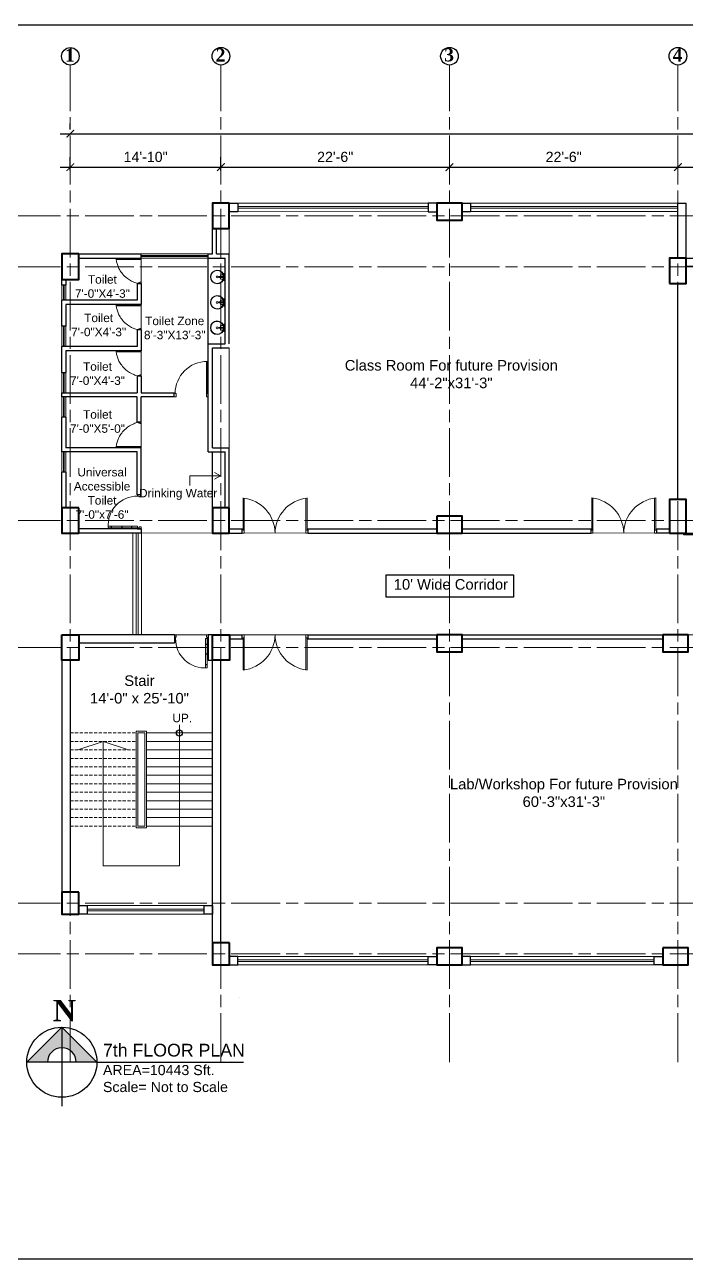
# Model space of a CAD drawing. Header units: inches. Extents: x -12 to 20935469, y -1604 to 24729220.
# Drawn here: x 20916800 to 20917582, y 24707850 to 24709308 of the extents above; entities that cross this region are included whole.
import ezdxf

# ---------------------------------------------------------------- set-up
doc = ezdxf.new("R2010")
doc.units = ezdxf.units.IN
doc.header["$LTSCALE"] = 0.03
doc.header["$MEASUREMENT"] = 0
doc.header["$PDMODE"] = 32
doc.header["$PDSIZE"] = 15
doc.linetypes.add('ACAD_ISO08W100', pattern=[36, 24, -3, 6, -3])
doc.linetypes.add('DASHED2', pattern=[0.375, 0.25, -0.125])
for name, color, linetype, lineweight in [('column', 1, 'Continuous', 40), ('Dim Line', 252, 'Continuous', 13), ('Door', 7, 'Continuous', 18), ('Gas', 21, 'Continuous', 5), ('Glass Line', 252, 'Continuous', 9), ('Grid Line', 252, 'Continuous', 18), ('Hatch', 253, 'Continuous', 15), ('Low Wall', 7, 'Continuous', 30), ('Main Wall', 7, 'Continuous', 30), ('RAIL', 23, 'Continuous', 13), ('STAIR', 46, 'Continuous', 15), ('TOILET FIXTURE', 142, 'Continuous', 5), ('wind.', 150, 'Continuous', 20)]:
    doc.layers.add(name, color=color, linetype=linetype, lineweight=lineweight)
doc.layers.add('TEXT', color=7, linetype='Continuous')
doc.styles.add('2', font='swisscl.ttf')
doc.styles.add('RomanS', font='arial.ttf', dxfattribs={"height": 12})
doc.styles.get("Standard").update_dxf_attribs({"font": 'timesbd.ttf'})
doc.dimstyles.new('Aec_Arch_I', dxfattribs={"dimscale": 96, "dimtxt": 12, "dimasz": 0.09375, "dimexe": 0.125, "dimexo": 0.125, "dimgap": 0.0625, "dimtad": 1, "dimdec": 0, "dimzin": 3, "dimdsep": 46, "dimlunit": 4, "dimtxsty": 'RomanS', "dimblk1": 'ARCHTICK', "dimblk2": 'ARCHTICK', "dimsah": 1, "dimcen": 0.09375, "dimdle": 0.125, "dimadec": 0, "dimazin": 0, "dimtfac": 0.75, "dimtdec": 0, "dimtmove": 2, "dimatfit": 3, "dimldrblk": 'ARCHTICK', "dimfxl": 1, "dimfrac": 1, "dimtolj": 1, "dimtzin": 0, "dimarcsym": 0})

# ---------------------------------------------------------------- blocks, each defined once
blk = doc.blocks.new('_ArchTick')
at = {"color": 0, "linetype": 'ByBlock', "lineweight": 35, "const_width": 0.15}
blk.add_lwpolyline([(-0.5, -0.5), (0.5, 0.5)], dxfattribs=at)
blk = doc.blocks.new('*D14')
at = {"layer": 'Defpoints', "color": 0, "transparency": 16777216}
for p in [(20831126.3, 24724578.2), (20830948.3, 24724562.3), (20831126.3, 24724562.3)]:
    blk.add_point(p, dxfattribs=at)
at = {"layer": 'Dim Line', "color": 0, "lineweight": -2, "transparency": 16777216}
for p, q in [((20830948.3, 24724574.3), (20830948.3, 24724590.2)), ((20831126.3, 24724574.3), (20831126.3, 24724590.2)), ((20830936.3, 24724578.2), (20831138.3, 24724578.2))]:
    blk.add_line(p, q, dxfattribs=at)
at = {"layer": 'Dim Line', "color": 0, "lineweight": -2, "transparency": 16777216, "xscale": 9, "yscale": 9, "zscale": 9, "rotation": 180}
blk.add_blockref('_ArchTick', (20830948.3, 24724578.2), dxfattribs=at)
at = {"layer": 'Dim Line', "color": 0, "lineweight": -2, "transparency": 16777216, "xscale": 9, "yscale": 9, "zscale": 9}
blk.add_blockref('_ArchTick', (20831126.3, 24724578.2), dxfattribs=at)
at = {"layer": 'Dim Line', "color": 0, "transparency": 16777216, "insert": (20831037.3, 24724590.3), "char_height": 12, "attachment_point": 5, "style": 'RomanS'}
blk.add_mtext('\\A1;14\'-10"', dxfattribs=at)
blk = doc.blocks.new('*D7')
at = {"layer": 'Defpoints', "color": 0, "transparency": 16777216}
for p in [(20831396.3, 24724578.2), (20831396.3, 24724578.2), (20831126.3, 24724562.3)]:
    blk.add_point(p, dxfattribs=at)
at = {"layer": 'Dim Line', "color": 0, "lineweight": -2, "transparency": 16777216}
for p, q in [((20831126.3, 24724574.3), (20831126.3, 24724590.2)), ((20831114.3, 24724578.2), (20831408.3, 24724578.2))]:
    blk.add_line(p, q, dxfattribs=at)
at = {"layer": 'Dim Line', "color": 0, "lineweight": -2, "transparency": 16777216, "xscale": 9, "yscale": 9, "zscale": 9, "rotation": 180}
blk.add_blockref('_ArchTick', (20831126.3, 24724578.2), dxfattribs=at)
at = {"layer": 'Dim Line', "color": 0, "lineweight": -2, "transparency": 16777216, "xscale": 9, "yscale": 9, "zscale": 9}
blk.add_blockref('_ArchTick', (20831396.3, 24724578.2), dxfattribs=at)
at = {"layer": 'Dim Line', "color": 0, "transparency": 16777216, "insert": (20831261.3, 24724590.3), "char_height": 12, "attachment_point": 5, "style": 'RomanS'}
blk.add_mtext('\\A1;22\'-6"', dxfattribs=at)
blk = doc.blocks.new('*D8')
at = {"layer": 'Defpoints', "color": 0, "transparency": 16777216}
for p in [(20831396.3, 24724578.2), (20831666.3, 24724578.2), (20831666.3, 24724578.2)]:
    blk.add_point(p, dxfattribs=at)
at = {"layer": 'Dim Line', "color": 0, "lineweight": -2, "transparency": 16777216}
blk.add_line((20831384.3, 24724578.2), (20831678.3, 24724578.2), dxfattribs=at)
at = {"layer": 'Dim Line', "color": 0, "lineweight": -2, "transparency": 16777216, "xscale": 9, "yscale": 9, "zscale": 9, "rotation": 180}
blk.add_blockref('_ArchTick', (20831396.3, 24724578.2), dxfattribs=at)
at = {"layer": 'Dim Line', "color": 0, "lineweight": -2, "transparency": 16777216, "xscale": 9, "yscale": 9, "zscale": 9}
blk.add_blockref('_ArchTick', (20831666.3, 24724578.2), dxfattribs=at)
at = {"layer": 'Dim Line', "color": 0, "transparency": 16777216, "insert": (20831531.3, 24724590.3), "char_height": 12, "attachment_point": 5, "style": 'RomanS'}
blk.add_mtext('\\A1;22\'-6"', dxfattribs=at)
blk = doc.blocks.new('*D9')
at = {"layer": 'Defpoints', "color": 0, "transparency": 16777216}
for p in [(20831666.3, 24724578.2), (20831844.3, 24724578.2), (20831844.3, 24724578.2)]:
    blk.add_point(p, dxfattribs=at)
at = {"layer": 'Dim Line', "color": 0, "lineweight": -2, "transparency": 16777216}
blk.add_line((20831654.3, 24724578.2), (20831856.3, 24724578.2), dxfattribs=at)
at = {"layer": 'Dim Line', "color": 0, "lineweight": -2, "transparency": 16777216, "xscale": 9, "yscale": 9, "zscale": 9, "rotation": 180}
blk.add_blockref('_ArchTick', (20831666.3, 24724578.2), dxfattribs=at)
at = {"layer": 'Dim Line', "color": 0, "lineweight": -2, "transparency": 16777216, "xscale": 9, "yscale": 9, "zscale": 9}
blk.add_blockref('_ArchTick', (20831844.3, 24724578.2), dxfattribs=at)
at = {"layer": 'Dim Line', "color": 0, "transparency": 16777216, "insert": (20831755.3, 24724590.3), "char_height": 12, "attachment_point": 5, "style": 'RomanS'}
blk.add_mtext('\\A1;14\'-10"', dxfattribs=at)
blk = doc.blocks.new('*D13')
at = {"layer": 'Defpoints', "color": 0, "transparency": 16777216}
for p in [(20830948.3, 24724610.7), (20832951.8, 24724617.8), (20832951.8, 24724610.7)]:
    blk.add_point(p, dxfattribs=at)
at = {"layer": 'Dim Line', "color": 0, "lineweight": -2, "transparency": 16777216}
for p, q in [((20830948.3, 24724622.7), (20830948.3, 24724629.8)), ((20832951.8, 24724622.7), (20832951.8, 24724629.8)), ((20830936.3, 24724617.8), (20832963.8, 24724617.8))]:
    blk.add_line(p, q, dxfattribs=at)
at = {"layer": 'Dim Line', "color": 0, "lineweight": -2, "transparency": 16777216, "xscale": 9, "yscale": 9, "zscale": 9, "rotation": 180}
blk.add_blockref('_ArchTick', (20830948.3, 24724617.8), dxfattribs=at)
at = {"layer": 'Dim Line', "color": 0, "lineweight": -2, "transparency": 16777216, "xscale": 9, "yscale": 9, "zscale": 9}
blk.add_blockref('_ArchTick', (20832951.8, 24724617.8), dxfattribs=at)
at = {"layer": 'Dim Line', "color": 0, "transparency": 16777216, "insert": (20831950, 24724629.9), "char_height": 12, "attachment_point": 5, "style": 'RomanS'}
blk.add_mtext('\\A1;166\'-11"', dxfattribs=at)
blk = doc.blocks.new('Door_45')
at = {"layer": 'Door'}
for p, q in [((1.5, 5), (1.5, 44)), ((1.5, 40), (2.2, 40)), ((2.2, 40), (2.2, 39.5)), ((2.2, 39.5), (2.7, 39.5)), ((2.7, 39.5), (2.7, 40)), ((2.7, 40), (3.5, 40)), ((3.5, 44), (3.5, 5)), ((1.5, 25.8), (2.2, 25.8)), ((2.2, 25.8), (2.2, 25.3)), ((2.2, 25.3), (2.7, 25.3)), ((2.7, 25.8), (3.5, 25.8)), ((2.7, 25.3), (2.7, 25.8)), ((0, 0), (0, 5)), ((0, 5), (1.5, 5)), ((1.5, 12.6), (2.2, 12.6)), ((3.5, 5), (1.5, 5)), ((1.5, 5), (1.5, 3)), ((1.5, 3), (2.5, 3)), ((2.2, 12.6), (2.2, 13.1)), ((2.2, 13.1), (2.7, 13.1)), ((2.5, 3), (2.5, 0)), ((2.7, 13.1), (2.7, 12.6)), ((2.7, 12.6), (3.5, 12.6)), ((42.5, 3), (42.5, 0)), ((43.5, 3), (42.5, 3)), ((45, 5), (43.5, 5)), ((43.5, 5), (43.5, 3)), ((45, 0), (45, 5)), ((2.5, 0), (0, 0)), ((42.5, 0), (45, 0))]:
    blk.add_line(p, q, dxfattribs=at)
blk.add_arc((4.7, 5.3), 38.8, 359.6233, 94.6685, dxfattribs=at)
blk = doc.blocks.new('sssss-flat-876')
at = {"layer": 'Door', "linetype": 'Continuous', "ltscale": 3}
blk.add_line((3666.5, 84027.2), (3666.5, 84055.7), dxfattribs=at)
at = {"layer": 'Door', "linetype": 'Continuous', "ltscale": 3, "extrusion": (-7.21527e-09, -3.35624e-18, 1), "elevation": 0}
for points in [[(3666.5, 84057.2), (3666.5, 84055.7), (3668.4, 84055.7), (3668.4, 84056.5), (3670.2, 84056.5), (3670.2, 84057.2)], [(3668.4, 84055.7), (3696.2, 84055.7), (3696.2, 84056.5), (3668.4, 84056.5)]]:
    blk.add_lwpolyline(points, close=True, dxfattribs=at)
at = {"layer": 'Door', "linetype": 'Continuous', "ltscale": 3, "flags": 128}
blk.add_lwpolyline([(3670.2, 84027.2, 0.04096), (3675.5, 84028.9, 0.082496), (3684.9, 84034.8, 0.052187), (3689.7, 84040, 0.043988), (3692.9, 84045, 0.036571), (3694.8, 84049.6, 0.034751), (3695.9, 84054.2, 0.011435), (3696.2, 84055.7)], format="xyb", dxfattribs=at)
at = {"layer": 'Door', "linetype": 'Continuous', "ltscale": 3}
blk.add_lwpolyline([(3666.5, 84027.2), (3666.5, 84028.7), (3668.4, 84028.7), (3668.4, 84027.9), (3670.2, 84027.9), (3670.2, 84027.2)], close=True, dxfattribs=at)
blk = doc.blocks.new('7-flat-72')
at = {"layer": 'Glass Line', "color": 8, "ltscale": 20}
for p, q in [((-64478.7, 376960.5), (-64480.3, 376960.5)), ((-64480.3, 376959.5), (-64480.3, 376960.5)), ((-64480.3, 376959.5), (-64480.3, 376960.5)), ((-64478.7, 376959.5), (-64480.3, 376959.5)), ((-64480.3, 376959.1), (-64480.3, 376959.4)), ((-64478.7, 376959.4), (-64480.3, 376959.4)), ((-64478.7, 376959.1), (-64480.3, 376959.1)), ((-64480.2, 376959.4), (-64480.2, 376959.5)), ((-64480.1, 376959.5), (-64480.1, 376960.5)), ((-64479.9, 376959.5), (-64479.9, 376960.5)), ((-64479.5, 376959.5), (-64479.5, 376960.5)), ((-64479.1, 376959.5), (-64479.1, 376960.5)), ((-64478.9, 376959.5), (-64478.9, 376960.5)), ((-64478.9, 376959.4), (-64478.9, 376959.5)), ((-64478.8, 376959.5), (-64478.8, 376960.5)), ((-64478.7, 376959.5), (-64478.7, 376960.5)), ((-64478.7, 376959.1), (-64478.7, 376959.4)), ((-64475.1, 376959.4), (-64476.9, 376959.4)), ((-64476.9, 376959.1), (-64476.9, 376959.4)), ((-64475.1, 376959.1), (-64476.9, 376959.1)), ((-64476.6, 376959.4), (-64476.6, 376966.6)), ((-64475.5, 376966.6), (-64476.6, 376966.6)), ((-64475.5, 376959.4), (-64475.5, 376966.6)), ((-64475.1, 376959.1), (-64475.1, 376959.4)), ((-64473.3, 376960.5), (-64471.7, 376960.5)), ((-64473.3, 376959.5), (-64473.3, 376960.5)), ((-64473.3, 376959.5), (-64473.3, 376960.5)), ((-64473.3, 376959.5), (-64471.7, 376959.5)), ((-64473.3, 376959.1), (-64473.3, 376959.4)), ((-64473.3, 376959.4), (-64471.7, 376959.4)), ((-64473.3, 376959.1), (-64471.7, 376959.1)), ((-64473.1, 376959.5), (-64473.1, 376960.5)), ((-64473.1, 376959.4), (-64473.1, 376959.5)), ((-64472.9, 376959.5), (-64472.9, 376960.5)), ((-64472.5, 376959.5), (-64472.5, 376960.5)), ((-64472.1, 376959.5), (-64472.1, 376960.5)), ((-64471.9, 376959.5), (-64471.9, 376960.5)), ((-64471.9, 376959.4), (-64471.9, 376959.5)), ((-64471.8, 376959.5), (-64471.8, 376960.5)), ((-64471.7, 376959.5), (-64471.7, 376960.5)), ((-64471.7, 376959.1), (-64471.7, 376959.4))]:
    blk.add_line(p, q, dxfattribs=at)
blk.add_circle((-64476, 376968.4, 0), 1.08, dxfattribs=at)
for radius, start, end in [(8.1, 273.8334, 266.1883), (7.55, 274.115, 265.9068)]:
    blk.add_arc((-64476, 376968.4, 0), radius, start, end, dxfattribs=at)
blk = doc.blocks.new('SFSFSFS-flat-72')
at = {"layer": 'TOILET FIXTURE', "ltscale": 0.2}
blk.add_lwpolyline([(-3918.5, -3608.1), (-3918.5, -3602.7), (-3923.9, -3602.7), (-3923.9, -3608.1)], close=True, dxfattribs=at)
at = {"layer": 'TOILET FIXTURE', "ltscale": 20}
blk.add_blockref('7-flat-72', (60554.8, -380567.2), dxfattribs=at)
blk = doc.blocks.new('$D40')
at = {"layer": 'Door'}
for p, q in [((1, 4), (1, 42)), ((2, 0), (2, 42)), ((1, 5), (0, 5)), ((2, 0), (0, 0)), ((2, 4), (1, 4)), ((39, 4), (38, 4)), ((38, 4), (38, 0)), ((40, 0), (38, 0)), ((40, 5), (39, 5)), ((39, 5), (39, 4))]:
    blk.add_line(p, q, dxfattribs=at)
blk.add_arc((1, 4), 38, 0, 90, dxfattribs=at)
blk = doc.blocks.new('fff')
at = {"layer": 'Grid Line', "color": 252, "linetype": 'ACAD_ISO08W100', "lineweight": 9, "ltscale": 80, "true_color": 0x939598}
for p, q in [((20830948.3, 24723521.1), (20830948.3, 24724698.8)), ((20831126.3, 24723521.1), (20831126.3, 24724698.8)), ((20831396.3, 24723521.1), (20831396.3, 24724698.8)), ((20831666.3, 24723521.1), (20831666.3, 24724698.8)), ((20833096.9, 24724520.6), (20830726.1, 24724520.6)), ((20833096.9, 24724460.6), (20830726.1, 24724460.6)), ((20833096.9, 24724160.7), (20830726.1, 24724160.7)), ((20833096.9, 24724010.7), (20830726.1, 24724010.7)), ((20833096.9, 24723708.7), (20830726.1, 24723708.7)), ((20833096.9, 24723648.8), (20830726.1, 24723648.8))]:
    blk.add_line(p, q, dxfattribs=at)
at = {"layer": 'Dim Line'}
for base, p1, p2, picture, middle in [((20832951.7523, 24724617.8128), (20830948.3088, 24724610.7482), (20832951.7523, 24724610.7482), '*D13', (20831950.0306, 24724629.9397)), ((20831126.3, 24724578.2), (20830948.3, 24724562.3), (20831126.3, 24724562.3), '*D14', (20831037.3, 24724590.3)), ((20831396.3, 24724578.2), (20831126.3, 24724562.3), (20831396.3, 24724578.2), '*D7', (20831261.3, 24724590.3)), ((20831666.3, 24724578.2), (20831396.3, 24724578.2), (20831666.3, 24724578.2), '*D8', (20831531.3, 24724590.3)), ((20831844.3, 24724578.2), (20831666.3, 24724578.2), (20831844.3, 24724578.2), '*D9', (20831755.3, 24724590.3))]:
    dim = blk.add_linear_dim(base=base, p1=p1, p2=p2, dimstyle='Aec_Arch_I', dxfattribs=at)
    dim.commit()
    dim.dimension.update_dxf_attribs({"geometry": picture, "text_midpoint": middle})

msp = doc.modelspace()

# ---------------------------------------------------------------- hatches: boundary and pattern name
at = {"layer": 'Low Wall'}
h = msp.add_hatch(color=256, dxfattribs=at)
h.paths.add_polyline_path([(20916827.2, 24708082.5), (20916802.8, 24708082.5), (20916844.2, 24708124), (20916844.2, 24708099.6, 0.414214)])
h.paths.add_polyline_path([(20916844.2, 24708099.6), (20916844.2, 24708124), (20916885.6, 24708082.5), (20916861.3, 24708082.5, 0.414214)])

# ---------------------------------------------------------------- linework, layer by layer
for p, q in [((20917017.1, 24708931.4), (20917017.1, 24709032.4)), ((20917022.1, 24708737.5), (20917022.1, 24708803.5)), ((20916933.1, 24708712.7), (20916938.1, 24708712.7)), ((20917327.1, 24708197.5), (20917327.1, 24708197.5)), ((20917053.6, 24708158.5), (20917053.6, 24708158.5)), ((20916844.2, 24708124), (20916844.2, 24708030.6)), ((20916885.6, 24708082.5), (20917059, 24708082.5))]:
    msp.add_line(p, q)
for points in [[(20917579, 24708707.5), (20917658.3, 24708707.5), (20917658.3, 24708705.5), (20917579, 24708705.5)], [(20917227.4, 24708658.2), (20917378, 24708658.2), (20917378, 24708632), (20917227.4, 24708632)]]:
    msp.add_lwpolyline(points, close=True)
msp.add_lwpolyline([(20916885.6, 24708082.6), (20916802.8, 24708082.5)])
for centre, radius in [((20916983.1, 24708471.5), 3.61), ((20916844.2, 24708082.5), 41.4)]:
    msp.add_circle(centre, radius)
at = {"layer": 'column', "lineweight": 40, "ltscale": 20}
for points in [[(20917042.1, 24709097.4), (20917022.1, 24709097.4), (20917022.1, 24709067.4), (20917042.1, 24709067.4)], [(20917287.2, 24709097.4), (20917287.2, 24709077.4), (20917317.2, 24709077.4), (20917317.2, 24709097.4)], [(20916864.1, 24709037.4), (20916844.1, 24709037.4), (20916844.1, 24709007.4), (20916864.1, 24709007.4)], [(20917562.1, 24709002.5), (20917582.1, 24709002.5), (20917582.1, 24709032.5), (20917562.1, 24709032.5)], [(20917562.1, 24708707.5), (20917582.1, 24708707.5), (20917582.1, 24708747.5), (20917562.1, 24708747.5)], [(20916864.1, 24708737.5), (20916844.1, 24708737.5), (20916844.1, 24708707.5), (20916864.1, 24708707.5)], [(20917042.1, 24708737.5), (20917022.1, 24708737.5), (20917022.1, 24708707.5), (20917042.1, 24708707.5)], [(20917287.2, 24708727.5), (20917287.2, 24708707.5), (20917317.2, 24708707.5), (20917317.2, 24708727.5)], [(20916844.2, 24708587.5), (20916864.2, 24708587.5), (20916864.2, 24708557.5), (20916844.2, 24708557.5)], [(20917022.2, 24708587.5), (20917042.2, 24708587.5), (20917042.2, 24708557.5), (20917022.2, 24708557.5)], [(20917287.2, 24708587.5), (20917287.2, 24708567.5), (20917317.2, 24708567.5), (20917317.2, 24708587.5)], [(20917554.2, 24708587.5), (20917554.2, 24708567.5), (20917584.2, 24708567.5), (20917584.2, 24708587.5)], [(20916864.2, 24708283.5), (20916844.2, 24708283.5), (20916844.2, 24708257.5), (20916864.2, 24708257.5)], [(20917042.2, 24708223.5), (20917022.2, 24708223.5), (20917022.2, 24708197.5), (20917042.2, 24708197.5)], [(20917317.2, 24708197.5), (20917317.2, 24708217.5), (20917287.2, 24708217.5), (20917287.2, 24708197.5)], [(20917554.2, 24708217.5), (20917554.2, 24708197.5), (20917584.2, 24708197.5), (20917584.2, 24708217.5)]]:
    msp.add_lwpolyline(points, close=True, dxfattribs=at)
at = {"layer": 'Defpoints'}
msp.add_lwpolyline([(20916599.6, 24709308.2), (20919038.4, 24709308.2), (20919038.4, 24707849.7), (20916599.6, 24707849.7)], close=True, dxfattribs=at)
at = {"layer": 'Door'}
for p, q in [((20917058.5, 24708711.2), (20917058.5, 24708749.1)), ((20917059.8, 24708707.5), (20917059.8, 24708749)), ((20917132.6, 24708707.5), (20917132.6, 24708749)), ((20917133.9, 24708711.2), (20917133.9, 24708749.1)), ((20917470.5, 24708711.2), (20917470.5, 24708749.1)), ((20917471.8, 24708707.5), (20917471.8, 24708749.1)), ((20917544.6, 24708707.5), (20917544.6, 24708749.1)), ((20917545.9, 24708711.2), (20917545.9, 24708749.1)), ((20917058.5, 24708712.5), (20917057.2, 24708712.5)), ((20917059.8, 24708707.5), (20917057.2, 24708707.5)), ((20917059.8, 24708711.2), (20917058.5, 24708711.2)), ((20917132.6, 24708711.2), (20917133.9, 24708711.2)), ((20917132.6, 24708707.5), (20917135.2, 24708707.5)), ((20917133.9, 24708712.5), (20917135.2, 24708712.5)), ((20917470.5, 24708712.5), (20917469.2, 24708712.5)), ((20917471.8, 24708707.5), (20917469.2, 24708707.5)), ((20917471.8, 24708711.2), (20917470.5, 24708711.2)), ((20917544.6, 24708711.2), (20917545.9, 24708711.2)), ((20917544.6, 24708707.5), (20917547.2, 24708707.5)), ((20917545.9, 24708712.5), (20917547.2, 24708712.5)), ((20917059.8, 24708587.5), (20917057.2, 24708587.5)), ((20917058.5, 24708582.5), (20917057.2, 24708582.5)), ((20917058.5, 24708583.8), (20917058.5, 24708545.9)), ((20917059.8, 24708583.8), (20917058.5, 24708583.8)), ((20917059.8, 24708587.5), (20917059.8, 24708545.9)), ((20917132.6, 24708587.5), (20917132.6, 24708545.9)), ((20917132.6, 24708587.5), (20917135.2, 24708587.5)), ((20917132.6, 24708583.8), (20917133.9, 24708583.8)), ((20917133.9, 24708583.8), (20917133.9, 24708545.9)), ((20917133.9, 24708582.5), (20917135.2, 24708582.5))]:
    msp.add_line(p, q, dxfattribs=at)
for centre, start, end in [((20917053.9, 24708707), 0.5906, 83.7783), ((20917138.5, 24708707), 96.2217, 179.4094), ((20917465.9, 24708707.1), 0.5906, 83.7783), ((20917550.5, 24708707.1), 96.2217, 179.4094), ((20917053.9, 24708587.9), 276.2217, 359.4094), ((20917138.5, 24708587.9), 180.5906, 263.7783)]:
    msp.add_arc(centre, 42.3, start, end, dxfattribs=at)
at = {"layer": 'Gas', "color": 0, "lineweight": 5}
for points in [[(20916944.1, 24708473.5), (20916932.1, 24708473.5), (20916932.1, 24708359.5), (20916944.1, 24708359.5)], [(20916942.1, 24708471.5), (20916934.1, 24708471.5), (20916934.1, 24708361.5), (20916942.1, 24708361.5)]]:
    msp.add_lwpolyline(points, close=True, dxfattribs=at)
at = {"layer": 'Hatch', "lineweight": 5}
for p, q in [((20917042.1, 24709037.4), (20917042.1, 24709067.3)), ((20917042.1, 24708808.5), (20917042.1, 24708926.4))]:
    msp.add_line(p, q, dxfattribs=at)
at = {"layer": 'Low Wall', "color": 0}
msp.add_lwpolyline([(20916802.8, 24708082.5), (20916844.2, 24708124), (20916885.6, 24708082.5)], dxfattribs=at)
at = {"layer": 'Low Wall'}
msp.add_arc((20916844.2, 24708082.5), 17, 0, 180, dxfattribs=at)
at = {"layer": 'Main Wall', "lineweight": 30}
for p, q in [((20917572.1, 24709097.4), (20917582.1, 24709097.4)), ((20917572.1, 24709032.5), (20917572.1, 24709097.4)), ((20917582.1, 24709032.5), (20917582.1, 24709097.4)), ((20917022.1, 24709037.4), (20917022.1, 24709067.4)), ((20917027.1, 24709037.4), (20917027.1, 24709067.4)), ((20917572.1, 24709051.4), (20917572.1, 24709051.4)), ((20916864.1, 24709037.4), (20916938.1, 24709037.4)), ((20916938.1, 24709032.4), (20916938.1, 24709037.4)), ((20917017.1, 24709037.4), (20917022.1, 24709037.4)), ((20917017.1, 24709032.4), (20917017.1, 24709037.4)), ((20917027.1, 24709037.4), (20917042.1, 24709037.4)), ((20917042.1, 24708931.4), (20917042.1, 24709037.4)), ((20917572.1, 24709045.4), (20917572.1, 24709045.4)), ((20916864.1, 24709032.4), (20916938.1, 24709032.4)), ((20917017.1, 24709032.4), (20917037.1, 24709032.4)), ((20917037.1, 24708931.4), (20917037.1, 24709032.4)), ((20916844.1, 24709000.7), (20916844.1, 24709007.4)), ((20916933.1, 24709002.4), (20916938.1, 24709002.4)), ((20916933.1, 24709002.4), (20916933.1, 24708982.7)), ((20917572.1, 24708747.5), (20917572.1, 24709002.5)), ((20916933.1, 24708982.7), (20916844.1, 24708982.7)), ((20916844.1, 24708952.1), (20916844.1, 24708982.7)), ((20916938.1, 24708977.7), (20916849.1, 24708977.7)), ((20916933.1, 24708947.7), (20916933.1, 24708928.1)), ((20916938.1, 24708947.7), (20916933.1, 24708947.7)), ((20916933.1, 24708928.1), (20916844.1, 24708928.1)), ((20916844.1, 24708897.5), (20916844.1, 24708928.1)), ((20916938.1, 24708923.1), (20916849.1, 24708923.1)), ((20916849.1, 24708923.1), (20916849.1, 24708897.5)), ((20917017.1, 24708873.5), (20917017.1, 24708931.4)), ((20917017.1, 24708931.4), (20917037.1, 24708931.4)), ((20917022.1, 24708808.5), (20917022.1, 24708926.4)), ((20917022.1, 24708926.4), (20917042.1, 24708926.4)), ((20916844.1, 24708897.5), (20916849.1, 24708897.5)), ((20916938.1, 24708893.1), (20916933.1, 24708893.1)), ((20916844.1, 24708873.5), (20916933.1, 24708873.5)), ((20916844.1, 24708868.5), (20916844.1, 24708873.5)), ((20916977.1, 24708868.5), (20916977.1, 24708873.5)), ((20917017.1, 24708803.5), (20917017.1, 24708873.5)), ((20916933.1, 24708868.5), (20916844.1, 24708868.5)), ((20916933.1, 24708838.5), (20916933.1, 24708868.5)), ((20916938.1, 24708838.5), (20916938.1, 24708868.5)), ((20916977.1, 24708868.5), (20916938.1, 24708868.5)), ((20916849.1, 24708844.5), (20916844.1, 24708844.5)), ((20916844.1, 24708803.5), (20916844.1, 24708844.5)), ((20916849.1, 24708844.5), (20916849.1, 24708808.5)), ((20916938.1, 24708838.5), (20916933.1, 24708838.5)), ((20916933.1, 24708803.5), (20916844.1, 24708803.5)), ((20916938.1, 24708808.5), (20916849.1, 24708808.5)), ((20916933.1, 24708752.7), (20916933.1, 24708803.5)), ((20916938.1, 24708752.7), (20916938.1, 24708808.5)), ((20917017.1, 24708803.5), (20917037.1, 24708803.5)), ((20917022.1, 24708808.5), (20917042.1, 24708808.5)), ((20917037.1, 24708737.5), (20917037.1, 24708803.5)), ((20917042.1, 24708737.5), (20917042.1, 24708808.5)), ((20916844.1, 24708737.5), (20916844.1, 24708779.5)), ((20916849.1, 24708779.5), (20916844.1, 24708779.5)), ((20916849.1, 24708779.5), (20916849.1, 24708737.5)), ((20916938.1, 24708752.7), (20916933.1, 24708752.7)), ((20916938.1, 24708712.7), (20916864.1, 24708712.7)), ((20916938.1, 24708712.7), (20916938.1, 24708707.6)), ((20916938.1, 24708707.6), (20916864.1, 24708707.6)), ((20917042.2, 24708712.5), (20917057.2, 24708712.5)), ((20917042.2, 24708707.5), (20917057.2, 24708707.5)), ((20917057.2, 24708707.5), (20917057.2, 24708712.5)), ((20917135.2, 24708707.5), (20917135.2, 24708712.5)), ((20917135.2, 24708712.5), (20917287.2, 24708712.5)), ((20917135.2, 24708707.5), (20917287.2, 24708707.5)), ((20917317.2, 24708712.5), (20917469.2, 24708712.5)), ((20917317.2, 24708707.5), (20917469.2, 24708707.5)), ((20917469.2, 24708712.5), (20917469.2, 24708707.5)), ((20916977.2, 24708587.5), (20916864.2, 24708587.5)), ((20916977.2, 24708587.5), (20916977.2, 24708577.5)), ((20917022.2, 24708587.5), (20917017.2, 24708587.5)), ((20917017.2, 24708587.5), (20917017.2, 24708557.5)), ((20917032.2, 24708587.5), (20917022.2, 24708587.5)), ((20917042.2, 24708587.5), (20917057.2, 24708587.5)), ((20917057.2, 24708582.5), (20917042.2, 24708582.5)), ((20917057.2, 24708582.5), (20917057.2, 24708587.5)), ((20917135.2, 24708587.5), (20917287.2, 24708587.5)), ((20917135.2, 24708582.5), (20917135.2, 24708587.5)), ((20917287.2, 24708582.5), (20917135.2, 24708582.5)), ((20917317.2, 24708587.5), (20917554.2, 24708587.5)), ((20917554.2, 24708582.5), (20917317.2, 24708582.5)), ((20916977.2, 24708577.5), (20916864.2, 24708577.5)), ((20916844.2, 24708557.5), (20916844.2, 24708283.5)), ((20916854.2, 24708557.5), (20916854.2, 24708283.5)), ((20917017.2, 24708557.5), (20917022.2, 24708557.5)), ((20917022.2, 24708223.5), (20917022.2, 24708557.5)), ((20917032.2, 24708223.5), (20917032.2, 24708557.5))]:
    msp.add_line(p, q, dxfattribs=at)
for points in [[(20917042.1, 24709097.4), (20917052.1, 24709097.4), (20917052.1, 24709087.3), (20917042.1, 24709087.3)], [(20917287.1, 24709097.4), (20917277.1, 24709097.4), (20917277.1, 24709087.3), (20917287.1, 24709087.3)], [(20917317.1, 24709097.4), (20917327.1, 24709097.4), (20917327.1, 24709087.3), (20917317.1, 24709087.3)], [(20917582.1, 24709032.5), (20917592.1, 24709032.5), (20917592.1, 24709022.5), (20917582.1, 24709022.5)], [(20916849.1, 24709007.4), (20916849.1, 24709000.7)], [(20916849.1, 24709000.7), (20916844.1, 24709000.7)], [(20916938.1, 24709002.4), (20916938.1, 24708977.7)], [(20916849.1, 24708977.7), (20916849.1, 24708952.1)], [(20916849.1, 24708952.1), (20916844.1, 24708952.1)], [(20916938.1, 24708947.7), (20916938.1, 24708923.1)], [(20916933.1, 24708893.1), (20916933.1, 24708873.5)], [(20916938.1, 24708893.1), (20916938.1, 24708873.5)], [(20916938.1, 24708873.5), (20916977.1, 24708873.5)], [(20917042.1, 24708197.5), (20917052.1, 24708197.5), (20917052.1, 24708207.5), (20917042.1, 24708207.5)], [(20917287.1, 24708197.5), (20917277.1, 24708197.5), (20917277.1, 24708207.5), (20917287.1, 24708207.5)], [(20917317.1, 24708197.5), (20917327.1, 24708197.5), (20917327.1, 24708207.5), (20917317.1, 24708207.5)], [(20917554.2, 24708197.5), (20917544.2, 24708197.5), (20917544.2, 24708207.5), (20917554.2, 24708207.5)]]:
    msp.add_lwpolyline(points, dxfattribs=at)
msp.add_lwpolyline([(20917547.2, 24708712.5), (20917562.2, 24708712.5), (20917562.2, 24708707.5), (20917547.2, 24708707.5)], close=True, dxfattribs=at)
at = {"layer": 'Main Wall'}
for points in [[(20916864.2, 24708267.5), (20916874.2, 24708267.5), (20916874.2, 24708257.5), (20916864.2, 24708257.5)], [(20917012.2, 24708267.5), (20917022.2, 24708267.5), (20917022.2, 24708257.5), (20917012.2, 24708257.5)]]:
    msp.add_lwpolyline(points, close=True, dxfattribs=at)
at = {"layer": 'RAIL', "lineweight": 9}
for p, q in [((20916983.1, 24708481.2), (20916983.1, 24708314.5)), ((20916893.1, 24708461.5), (20916863.1, 24708451.5)), ((20916893.1, 24708314.5), (20916893.1, 24708461.5)), ((20916923.1, 24708451.5), (20916893.1, 24708461.5)), ((20917022.1, 24708451.5), (20916944.1, 24708451.5)), ((20916983.1, 24708314.5), (20916893.1, 24708314.5))]:
    msp.add_line(p, q, dxfattribs=at)
at = {"layer": 'STAIR', "color": 253, "lineweight": 5}
for p, q in [((20917031.7, 24708775.2), (20916995.4, 24708775.2)), ((20916995.4, 24708775.2), (20916995.4, 24708764)), ((20917031.7, 24708775.2), (20917024.4, 24708779.2)), ((20917031.7, 24708775.2), (20917024.4, 24708771.2))]:
    msp.add_line(p, q, dxfattribs=at)
at = {"layer": 'STAIR', "color": 32, "linetype": 'DASHED2', "lineweight": 5, "ltscale": 500}
for p, q in [((20916854.1, 24708471.5), (20916932.1, 24708471.5)), ((20916854.1, 24708461.5), (20916932.1, 24708461.5)), ((20916854.1, 24708451.5), (20916932.1, 24708451.5)), ((20916854.1, 24708441.5), (20916932.1, 24708441.5)), ((20916854.1, 24708431.5), (20916932.1, 24708431.5)), ((20916854.1, 24708421.5), (20916932.1, 24708421.5)), ((20916854.1, 24708411.5), (20916932.1, 24708411.5)), ((20916854.1, 24708401.5), (20916932.1, 24708401.5)), ((20916854.1, 24708391.5), (20916932.1, 24708391.5)), ((20916854.1, 24708381.5), (20916932.1, 24708381.5)), ((20916854.1, 24708371.5), (20916932.1, 24708371.5)), ((20916854.1, 24708361.5), (20916932.1, 24708361.5))]:
    msp.add_line(p, q, dxfattribs=at)
at = {"layer": 'STAIR', "color": 32, "lineweight": 5}
for p, q in [((20916944.1, 24708471.5), (20917022.1, 24708471.5)), ((20916944.1, 24708461.5), (20917022.1, 24708461.5)), ((20916962.1, 24708451.5), (20917022.1, 24708451.5)), ((20916944.1, 24708441.5), (20917022.1, 24708441.5)), ((20916944.1, 24708431.5), (20917022.1, 24708431.5)), ((20916944.1, 24708421.5), (20917022.1, 24708421.5)), ((20916944.1, 24708411.5), (20917022.1, 24708411.5)), ((20916944.1, 24708401.5), (20917022.1, 24708401.5)), ((20916944.1, 24708391.5), (20917022.1, 24708391.5)), ((20916944.1, 24708381.5), (20917022.1, 24708381.5)), ((20916944.1, 24708371.5), (20917022.1, 24708371.5)), ((20916944.1, 24708361.5), (20917022.1, 24708361.5))]:
    msp.add_line(p, q, dxfattribs=at)
at = {"layer": 'TEXT'}
for centre in [(20916854.2, 24709270.9), (20917032.2, 24709271), (20917302.2, 24709271), (20917572.2, 24709271)]:
    msp.add_circle(centre, 10.4, dxfattribs=at)
at = {"layer": 'wind.'}
for p, q in [((20917277.1, 24709097.4), (20917052.1, 24709097.4)), ((20917052.1, 24709093.4), (20917277.1, 24709093.5)), ((20917327.1, 24709097.4), (20917572.1, 24709097.4)), ((20917327.1, 24709093.4), (20917572.1, 24709093.5)), ((20917052.1, 24709091.4), (20917277.1, 24709091.5)), ((20917052.1, 24709087.3), (20917277.1, 24709087.4)), ((20917327.1, 24709091.4), (20917572.1, 24709091.5)), ((20917327.1, 24709087.4), (20917572.1, 24709087.4)), ((20916938.1, 24709037.4), (20917017.1, 24709037.4)), ((20916938.1, 24709035.4), (20917017.1, 24709035.4)), ((20916938.1, 24709034.4), (20917017.1, 24709034.4)), ((20916938.1, 24709032.4), (20917017.1, 24709032.4)), ((20916844.1, 24709000.7), (20916844.1, 24708982.7)), ((20916846.1, 24709000.7), (20916846.1, 24708982.7)), ((20916847.1, 24709000.7), (20916847.1, 24708982.7)), ((20916849.1, 24709000.7), (20916849.1, 24708982.7)), ((20916844.1, 24708952.1), (20916844.1, 24708928.1)), ((20916846.1, 24708952.1), (20916846.1, 24708928.1)), ((20916847.1, 24708952.1), (20916847.1, 24708928.1)), ((20916849.1, 24708952.1), (20916849.1, 24708928.1)), ((20916844.1, 24708873.5), (20916844.1, 24708897.5)), ((20916846.1, 24708873.5), (20916846.1, 24708897.5)), ((20916847.1, 24708873.5), (20916847.1, 24708897.5)), ((20916849.1, 24708873.5), (20916849.1, 24708897.5)), ((20916844.1, 24708844.5), (20916844.1, 24708868.5)), ((20916846.1, 24708844.5), (20916846.1, 24708868.5)), ((20916847.1, 24708844.5), (20916847.1, 24708868.5)), ((20916849.1, 24708844.5), (20916849.1, 24708868.5)), ((20916844.1, 24708779.5), (20916844.1, 24708803.5)), ((20916846.1, 24708779.5), (20916846.1, 24708803.5)), ((20916847.1, 24708779.5), (20916847.1, 24708803.5)), ((20916849.1, 24708779.5), (20916849.1, 24708803.5)), ((20916928.2, 24708587.6), (20916928.2, 24708707.8)), ((20916932.2, 24708587.6), (20916932.2, 24708707.8)), ((20916934.2, 24708587.6), (20916934.2, 24708707.8)), ((20916938.2, 24708587.6), (20916938.2, 24708707.8))]:
    msp.add_line(p, q, dxfattribs=at)
at = {"layer": 'wind.', "lineweight": 5}
for p, q in [((20916869.2, 24708267.5), (20917017.2, 24708267.5)), ((20916874.2, 24708263.5), (20917012.2, 24708263.5)), ((20916874.2, 24708261.5), (20917012.2, 24708261.5)), ((20916869.2, 24708257.5), (20917017.2, 24708257.5)), ((20917277.1, 24708207.5), (20917052.1, 24708207.5)), ((20917277.1, 24708203.5), (20917052.1, 24708203.5)), ((20917544.2, 24708207.5), (20917327.1, 24708207.5)), ((20917544.2, 24708203.5), (20917327.1, 24708203.5)), ((20917277.1, 24708201.5), (20917052.1, 24708201.5)), ((20917277.1, 24708197.5), (20917052.1, 24708197.5)), ((20917287.1, 24708201.5), (20917287.1, 24708201.5)), ((20917544.2, 24708201.5), (20917327.1, 24708201.5)), ((20917544.2, 24708197.5), (20917327.1, 24708197.5))]:
    msp.add_line(p, q, dxfattribs=at)
msp.add_lwpolyline([(20916938.2, 24708587.5), (20916938.2, 24708707.8), (20917760.1, 24708707.5), (20917760.1, 24709022.4), (20917939.7, 24709022.5), (20917939.7, 24708707.5), (20918773.6, 24708707.5), (20918773.6, 24708587.5), (20918062.8, 24708587.5), (20918062.8, 24708446.3), (20917760.1, 24708446.3), (20917760.1, 24708587.5)], close=True, dxfattribs=at)

# ---------------------------------------------------------------- block references
msp.add_blockref('fff', (85905.9, -15438.3))
at = {"layer": 'Door', "ltscale": 20, "xscale": -1}
for p in [(20920604.6, 24624975.2), (20920604.6, 24624920.5), (20920604.6, 24624865.9)]:
    msp.add_blockref('sssss-flat-876', p, dxfattribs=at)
at = {"layer": 'Door', "xscale": -1}
msp.add_blockref('$D40', (20917017.1, 24708868.5), dxfattribs=at)
at = {"layer": 'Door', "ltscale": 20, "rotation": 180}
msp.add_blockref('sssss-flat-876', (20920604.6, 24792865.7), dxfattribs=at)
at = {"layer": 'Door', "color": 250, "ltscale": 20, "xscale": 0.8888888888759539, "yscale": 0.8888888888759539, "zscale": 0.8888888888759539}
for p, rotation in [((20916938.1, 24708712.7), 90.00000000000001), ((20917017.2, 24708587.5), 180)]:
    msp.add_blockref('Door_45', p, dxfattribs=dict(at, rotation=rotation))
at = {"layer": 'TOILET FIXTURE', "ltscale": 20, "rotation": 90.00000000000001}
for p in [(20913429, 24712931.4), (20913429, 24712901.4), (20913429, 24712871.4)]:
    msp.add_blockref('SFSFSFS-flat-72', p, dxfattribs=at)

# ---------------------------------------------------------------- texts
msp.add_text('N', height=25.2).set_placement((20916833.6, 24708131))
at = {"layer": 'TEXT', "char_height": 15.44, "width": 227.458, "attachment_point": 8, "rotation": 0}
for s, insert in [('\\A1;1', (20916853.7, 24709264.6)), ('\\A1;2', (20917031.7, 24709264.7)), ('\\A1;3', (20917301.7, 24709264.7)), ('\\A1;4', (20917571.7, 24709264.7))]:
    msp.add_mtext(s, dxfattribs=dict(at, insert=insert))
at = {"layer": 'TEXT', "color": 30, "lineweight": 5, "ltscale": 20, "attachment_point": 2, "style": '2'}
for s, width, gutter_width, insert, char_height in [('{\\fArial|b0|i0|c0|p34;\\C0;Toilet \\P7\'-0"X4\'-3"}', 104.76, 0.5, (20916892.1, 24709012.3), 10), ('{\\fArial|b0|i0|c0|p34;\\C0;Toilet \\P7\'-0"X4\'-3"}', 104.76, 0.5, (20916887.7, 24708966.9), 10), ('{\\fArial|b0|i0|c0|p34;\\C0;Toilet Zone\\P8\'-3"X13\'-3"}', 104.76, 0.5, (20916977.6, 24708963.3), 10), ('{\\fArial|b0|i0|c0|p34;\\C0;Toilet \\P7\'-0"X4\'-3"}', 104.76, 0.5, (20916886.3, 24708909.4), 10), ('\\pxsm1;{\\fArial|b0|i0|c0|p34;\\C0;Class Room For future Provision\\P44\'-2"x31\'-3"}', 289.483, 0.5, (20917304.4, 24708912.1), 12.476), ('{\\fArial|b0|i0|c0|p34;\\C0;Toilet \\P7\'-0"X5\'-0"}', 104.76, 0.5, (20916886.3, 24708852.8), 10), ('{\\fArial|b0|i0|c0|p34;\\C0;Universal Accessible Toilet\\P7\'-0"x7\'-6"}', 89.095, 0.35, (20916891.7, 24708784.6), 10), ('\\pxsm1;{\\fArial|b0|i0|c0|p34;\\C0;Drinking Water }', 88.563, 0.282, (20916981.6, 24708759.9), 10), ("\\pxsm1,qc;{\\fArial|b0|i0|c0|p34;\\C0;10' Wide Corridor}", 227.89, 0.75, (20917303.9, 24708653.3), 12.476), ('\\pxsm1;{\\fArial|b0|i0|c0|p34;\\C0;Stair\\P14\'-0" x 25\'-10"  }', 114.807, 0.282, (20916935.9, 24708539.6), 12.476), ('{\\fArial|b0|i0|c0|p34;\\C0;UP.}', 104.76, 0.5, (20916986.5, 24708494.2), 10), ('\\pxsm1;{\\fArial|b0|i0|c0|p34;\\C0;Lab/Workshop For future Provision\\P60\'-3"x31\'-3"}', 289.483, 0.5, (20917437.4, 24708417.4), 12.476), ('\\A1;\\pxql;{\\fArial|b0|i0|c0|p34;\\C0;7th FLOOR PLAN\\P\\H0.8x;AREA=10443 Sft.\\PScale= \\H1x;Not to Scale}', 244.428, 0.5, (20917015, 24708104.3), 15)]:
    msp.add_mtext_dynamic_manual_height_columns(s, width=width, gutter_width=gutter_width, heights=[0], dxfattribs=dict(at, insert=insert, char_height=char_height))

doc.saveas('drawing.dxf')
